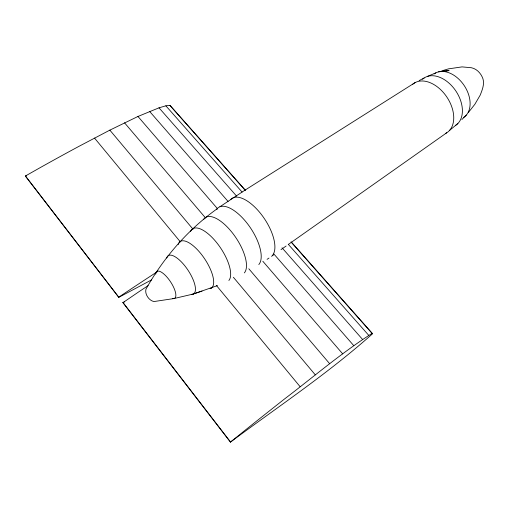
<?xml version="1.0" encoding="UTF-8"?>
<svg xmlns="http://www.w3.org/2000/svg" width="509" height="509" viewBox="0 0 509 509"><rect width="100%" height="100%" fill="white"/><g stroke="black" fill="none" stroke-linecap="round" stroke-linejoin="round"><path stroke-width="0.76" d="M151.599 279.886L118.813 297.326L25.45 175.974L40.637 167.385A832.813 202.607 -35.8 0 1 79.226 146.198L109.849 130.132L137.964 116.466L159.005 107.825L165.858 105.815L169.942 105.382L245.236 190.067M291.402 242.138L372.601 333.719C328.127 373.383 278.219 406.589 230.424 442.117L122.93 302.664L138.333 292.134A879.876 141.68 -38.3 0 1 148.119 285.632M230.424 442.117L245.962 429.564A933.493 70.56 -40.9 0 1 284.881 398.693C313.735 376.698 341.456 352.934 372.066 333.382L372.601 333.719M468.445 112.413L474.84 104.313L480.191 95.145C482.449 89.438 485.223 82.846 482.163 76.872C480.102 72.501 476.271 68.728 471.429 67.742L462.051 66.889L448.48 68.868L441.761 70.878M461.873 119.545L466.32 115.091M457.884 123.515L449.568 130.38M217.057 208.849C187.713 229.839 163.529 257.758 145.943 289.207C144.607 294.145 149.016 300.66 153.985 301.544L173.868 298.573L193.146 294.056L217.451 285.6M446.705 132.792L288.698 244.199M271.526 256.332L273.422 254.996M280.993 249.633L286.115 246.019M219.888 206.756L245.128 190.067L415.013 82.668M118.832 297.103L134.211 286.872A877.86 144.327 -38.2 0 1 157.179 271.793M267.072 259.342L268.987 258.069M122.93 302.664L124.686 301.735M419.111 80.613L424.156 77.979M435.85 72.857L427.566 76.356M25.45 175.974L26.659 175.777M193.146 294.056L202.028 291.11M210.122 288.431L211.547 287.967M438.542 71.858L449.084 70.592L441.5 71.438M169.942 105.382L245.306 190.391M290.983 241.915L372.066 333.382M165.858 105.815L242.08 192.046M288.221 244.25L368.688 335.285M159.005 107.825L236.596 196.111M282.031 247.807L362.542 339.414M149.601 111.414L228.089 201.462M273.899 254.016L353.8 345.681M137.964 116.466L217.737 208.97M262.816 261.244L342.722 353.901M124.54 122.809L205.591 217.998M248.825 268.765L329.717 363.77M109.849 130.132L193.07 229.266M233.37 277.265L315.313 374.879M94.521 138.073L180.377 241.896M216.319 285.358L300.138 386.713M122.949 302.448L230.494 441.946M25.475 176.235L118.813 297.326M434.107 73.939A26.283 17.936 56.1 0 1 464.03 85.296A26.283 17.936 56.1 0 1 463.584 117.439M422.553 79.245A28.44 19.094 56.1 0 1 455.161 89.991A28.44 19.094 56.1 0 1 455.485 125.443M412.373 84.577A29.668 19.59 56.1 0 1 446.711 96.844A29.668 19.59 56.1 0 1 445.477 133.466M230.59 199.585A35.115 15.754 56.3 0 1 262.211 215.587A35.115 15.754 56.3 0 1 272.302 255.626M216.618 209.46A35.038 15.162 56.3 0 1 247.597 223.884A35.038 15.162 56.3 0 1 258.807 264.559M203.645 219.436A33.931 14.137 56.3 0 1 233.097 233.777A33.931 14.137 56.3 0 1 244.358 272.888M190.576 231.43A31.647 12.655 56.3 0 1 217.298 243.41A31.647 12.655 56.3 0 1 228.878 280.491M178.201 244.562A28.02 10.727 56.3 0 1 202.264 255.461A28.02 10.727 56.3 0 1 211.108 288.266M166.736 258.025A22.905 8.373 56.3 0 1 187.376 269.255A22.905 8.373 56.3 0 1 191.747 294.336M155.754 274.103A16.116 5.605 56.4 0 1 170.095 281.146A16.116 5.605 56.4 0 1 172.513 298.471"/></g></svg>
